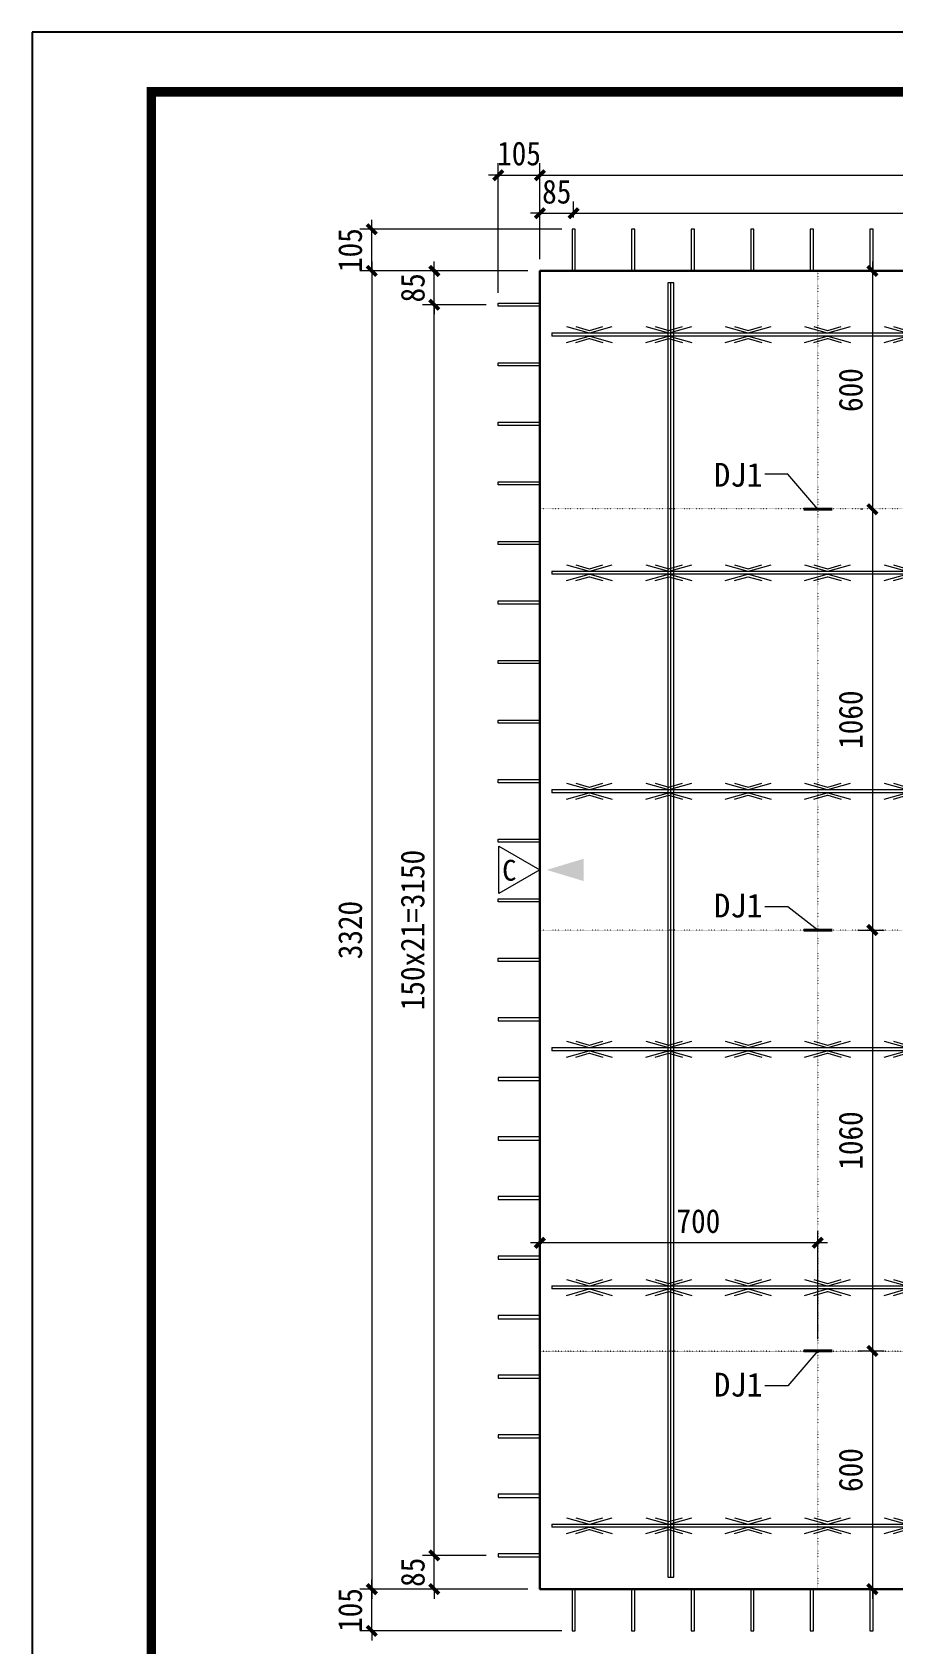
# Model space of a CAD drawing. Header units: millimetres. Extents: x 147 to 28941, y 5 to 9031.
# Drawn here: x 147 to 2314, y 4973 to 9031 of the extents above; entities that cross this region are included whole.
import ezdxf
from ezdxf.enums import TextEntityAlignment as Align

# ---------------------------------------------------------------- set-up
doc = ezdxf.new("R2010")
doc.units = ezdxf.units.MM
doc.linetypes.add('DOT', pattern=[0.25, 0, -0.25])
for name, color, linetype in [('ERECTIONMARK', 8, 'Continuous'), ('图框2', 1, 'Continuous'), ('图框线', 7, 'Continuous'), ('桁架', 4, 'Continuous'), ('钢筋', 7, 'Continuous')]:
    doc.layers.add(name, color=color, linetype=linetype)
for name, color, linetype, lineweight in [('YG-标注', 151, 'Continuous', 15), ('YZ-文字', 4, 'Continuous', 13), ('YZ-符号', 96, 'Continuous', 9), ('轮廓线', 2, 'Continuous', 13)]:
    doc.layers.add(name, color=color, linetype=linetype, lineweight=lineweight)
doc.styles.add('YZ-样式 2', font='simhei.ttf', dxfattribs={"width": 0.9})
doc.styles.add('图签-黑体', font='simhei.ttf')
doc.styles.add('黑体', font='simhei.ttf')
doc.dimstyles.new('m_sc-10', dxfattribs={"dimtxt": 65, "dimasz": 30, "dimexe": 20, "dimexo": 30, "dimgap": 20, "dimtad": 1, "dimdec": 0, "dimzin": 1, "dimdsep": 46, "dimtxsty": '黑体', "dimblk": 'ARCHTICK', "dimcen": 250, "dimdle": 10, "dimclrd": 256, "dimclre": 256, "dimclrt": 7, "dimazin": 0, "dimtfac": 1, "dimtdec": 0, "dimtix": 1, "dimtmove": 2, "dimatfit": 2, "dimldrblk": 'ARCHTICK', "dimfxl": 1, "dimlwd": -1, "dimlwe": -1, "dimarcsym": 0})
doc.dimstyles.new('YZ-30', dxfattribs={"dimscale": 30, "dimtxt": 2, "dimasz": 0.8, "dimexe": 1, "dimexo": 1, "dimgap": 0.8, "dimtad": 1, "dimdec": 0, "dimzin": 1, "dimdsep": 46, "dimtxsty": 'YZ-样式 2', "dimblk": 'ARCHTICK', "dimcen": 250, "dimdle": 0.8, "dimclrd": 151, "dimclre": 151, "dimclrt": 7, "dimazin": 0, "dimtfac": 1, "dimtdec": 0, "dimtix": 1, "dimtmove": 2, "dimatfit": 2, "dimldrblk": 'ARCHTICK', "dimfxl": 1, "dimlwd": 9, "dimlwe": 9, "dimarcsym": 0})

# ---------------------------------------------------------------- blocks, each defined once
blk = doc.blocks.new('_ArchTick')
at = {"color": 0, "linetype": 'ByBlock', "const_width": 0.4}
blk.add_lwpolyline([(-0.5, -0.5), (0.5, 0.5)], dxfattribs=at)
blk = doc.blocks.new('*D65')
at = {"layer": 'Defpoints', "color": 0, "ltscale": 30, "transparency": 16777216}
for p in [(1425.7, 8430.2), (1002.4, 5110.2), (1425.7, 5110.2)]:
    blk.add_point(p, dxfattribs=at)
at = {"layer": 'YG-标注', "color": 151, "lineweight": 9, "ltscale": 30, "transparency": 16777216}
for p, q in [((1002.4, 8454.2), (1002.4, 5086.2)), ((1395.7, 8430.2), (972.4, 8430.2)), ((1395.7, 5110.2), (972.4, 5110.2))]:
    blk.add_line(p, q, dxfattribs=at)
at = {"layer": 'YG-标注', "color": 151, "lineweight": 9, "ltscale": 30, "transparency": 16777216, "xscale": 24, "yscale": 24, "zscale": 24}
for p, rotation in [((1002.4, 8430.2), 90), ((1002.4, 5110.2), 270)]:
    blk.add_blockref('_ArchTick', p, dxfattribs=dict(at, rotation=rotation))
at = {"layer": 'YG-标注', "color": 7, "lineweight": 9, "ltscale": 30, "transparency": 16777216, "insert": (948.1, 6770.2), "char_height": 60, "attachment_point": 5, "rotation": 90, "style": 'YZ-样式 2'}
blk.add_mtext('3320', dxfattribs=at)
blk = doc.blocks.new('*D66')
at = {"layer": 'Defpoints', "color": 0, "ltscale": 30, "transparency": 16777216}
for p in [(1002.4, 8535.2), (1510.7, 8535.2), (1425.7, 8430.2)]:
    blk.add_point(p, dxfattribs=at)
at = {"layer": 'YG-标注', "color": 151, "lineweight": 9, "ltscale": 30, "transparency": 16777216}
for p, q in [((1480.7, 8535.2), (972.4, 8535.2)), ((1002.4, 8535.2), (1002.4, 8559.2)), ((1002.4, 8430.2), (1002.4, 8535.2)), ((1395.7, 8430.2), (972.4, 8430.2)), ((1002.4, 8430.2), (1002.4, 8406.2))]:
    blk.add_line(p, q, dxfattribs=at)
at = {"layer": 'YG-标注', "color": 151, "lineweight": 9, "ltscale": 30, "transparency": 16777216, "xscale": 24, "yscale": 24, "zscale": 24}
for p, rotation in [((1002.4, 8535.2), 270), ((1002.4, 8430.2), 90)]:
    blk.add_blockref('_ArchTick', p, dxfattribs=dict(at, rotation=rotation))
at = {"layer": 'YG-标注', "color": 7, "lineweight": 9, "ltscale": 30, "transparency": 16777216, "insert": (948.1, 8482.7), "char_height": 60, "attachment_point": 5, "rotation": 90, "style": 'YZ-样式 2'}
blk.add_mtext('105', dxfattribs=at)
blk = doc.blocks.new('*D67')
at = {"layer": 'Defpoints', "color": 0, "ltscale": 30, "transparency": 16777216}
for p in [(1002.4, 5110.2), (1425.7, 5110.2), (1510.7, 5005.2)]:
    blk.add_point(p, dxfattribs=at)
at = {"layer": 'YG-标注', "color": 151, "lineweight": 9, "ltscale": 30, "transparency": 16777216}
for p, q in [((1002.4, 5110.2), (1002.4, 5134.2)), ((1395.7, 5110.2), (972.4, 5110.2)), ((1002.4, 5005.2), (1002.4, 5110.2)), ((1480.7, 5005.2), (972.4, 5005.2)), ((1002.4, 5005.2), (1002.4, 4981.2))]:
    blk.add_line(p, q, dxfattribs=at)
at = {"layer": 'YG-标注', "color": 151, "lineweight": 9, "ltscale": 30, "transparency": 16777216, "xscale": 24, "yscale": 24, "zscale": 24}
for p, rotation in [((1002.4, 5110.2), 270), ((1002.4, 5005.2), 90)]:
    blk.add_blockref('_ArchTick', p, dxfattribs=dict(at, rotation=rotation))
at = {"layer": 'YG-标注', "color": 7, "lineweight": 9, "ltscale": 30, "transparency": 16777216, "insert": (948.1, 5057.7), "char_height": 60, "attachment_point": 5, "rotation": 90, "style": 'YZ-样式 2'}
blk.add_mtext('105', dxfattribs=at)
blk = doc.blocks.new('*D68')
at = {"layer": 'Defpoints', "color": 0, "ltscale": 30, "transparency": 16777216}
for p in [(1159.8, 8345.2), (1320.7, 8345.2), (1320.7, 5195.2)]:
    blk.add_point(p, dxfattribs=at)
at = {"layer": 'YG-标注', "color": 151, "lineweight": 9, "ltscale": 30, "transparency": 16777216}
for p, q in [((1159.8, 5171.2), (1159.8, 8369.2)), ((1290.7, 8345.2), (1129.8, 8345.2)), ((1290.7, 5195.2), (1129.8, 5195.2))]:
    blk.add_line(p, q, dxfattribs=at)
at = {"layer": 'YG-标注', "color": 151, "lineweight": 9, "ltscale": 30, "transparency": 16777216, "xscale": 24, "yscale": 24, "zscale": 24}
for p, rotation in [((1159.8, 8345.2), 90), ((1159.8, 5195.2), 270)]:
    blk.add_blockref('_ArchTick', p, dxfattribs=dict(at, rotation=rotation))
at = {"layer": 'YG-标注', "color": 7, "lineweight": 9, "ltscale": 30, "transparency": 16777216, "insert": (1105.4, 6770.2), "char_height": 60, "attachment_point": 5, "rotation": 90, "style": 'YZ-样式 2'}
blk.add_mtext('150x21=3150', dxfattribs=at)
blk = doc.blocks.new('*D69')
at = {"layer": 'Defpoints', "color": 0, "ltscale": 30, "transparency": 16777216}
for p in [(1159.8, 8430.2), (1425.7, 8430.2), (1320.7, 8345.2)]:
    blk.add_point(p, dxfattribs=at)
at = {"layer": 'YG-标注', "color": 151, "lineweight": 9, "ltscale": 30, "transparency": 16777216}
for p, q in [((1159.8, 8430.2), (1159.8, 8454.2)), ((1395.7, 8430.2), (1129.8, 8430.2)), ((1159.8, 8345.2), (1159.8, 8430.2)), ((1290.7, 8345.2), (1129.8, 8345.2)), ((1159.8, 8345.2), (1159.8, 8321.2))]:
    blk.add_line(p, q, dxfattribs=at)
at = {"layer": 'YG-标注', "color": 151, "lineweight": 9, "ltscale": 30, "transparency": 16777216, "xscale": 24, "yscale": 24, "zscale": 24}
for p, rotation in [((1159.8, 8430.2), 270), ((1159.8, 8345.2), 90)]:
    blk.add_blockref('_ArchTick', p, dxfattribs=dict(at, rotation=rotation))
at = {"layer": 'YG-标注', "color": 7, "lineweight": 9, "ltscale": 30, "transparency": 16777216, "insert": (1105.8, 8387.7), "char_height": 60, "attachment_point": 5, "rotation": 90, "style": 'YZ-样式 2'}
blk.add_mtext('85', dxfattribs=at)
blk = doc.blocks.new('*D70')
at = {"layer": 'Defpoints', "color": 0, "ltscale": 30, "transparency": 16777216}
for p in [(1159.8, 5195.2), (1320.7, 5195.2), (1425.7, 5110.2)]:
    blk.add_point(p, dxfattribs=at)
at = {"layer": 'YG-标注', "color": 151, "lineweight": 9, "ltscale": 30, "transparency": 16777216}
for p, q in [((1159.8, 5195.2), (1159.8, 5219.2)), ((1290.7, 5195.2), (1129.8, 5195.2)), ((1159.8, 5110.2), (1159.8, 5195.2)), ((1395.7, 5110.2), (1129.8, 5110.2)), ((1159.8, 5110.2), (1159.8, 5086.2))]:
    blk.add_line(p, q, dxfattribs=at)
at = {"layer": 'YG-标注', "color": 151, "lineweight": 9, "ltscale": 30, "transparency": 16777216, "xscale": 24, "yscale": 24, "zscale": 24}
for p, rotation in [((1159.8, 5195.2), 270), ((1159.8, 5110.2), 90)]:
    blk.add_blockref('_ArchTick', p, dxfattribs=dict(at, rotation=rotation))
at = {"layer": 'YG-标注', "color": 7, "lineweight": 9, "ltscale": 30, "transparency": 16777216, "insert": (1105.8, 5152.7), "char_height": 60, "attachment_point": 5, "rotation": 90, "style": 'YZ-样式 2'}
blk.add_mtext('85', dxfattribs=at)
blk = doc.blocks.new('*D71')
at = {"layer": 'Defpoints', "color": 0, "ltscale": 30, "transparency": 16777216}
for p in [(1425.7, 8671.4), (1425.7, 8430.2), (1320.7, 8345.2)]:
    blk.add_point(p, dxfattribs=at)
at = {"layer": 'YG-标注', "color": 151, "lineweight": 9, "ltscale": 30, "transparency": 16777216}
for p, q in [((1320.7, 8375.2), (1320.7, 8701.4)), ((1425.7, 8460.2), (1425.7, 8701.4)), ((1320.7, 8671.4), (1296.7, 8671.4)), ((1320.7, 8671.4), (1425.7, 8671.4)), ((1425.7, 8671.4), (1449.7, 8671.4))]:
    blk.add_line(p, q, dxfattribs=at)
at = {"layer": 'YG-标注', "color": 151, "lineweight": 9, "ltscale": 30, "transparency": 16777216, "xscale": 24, "yscale": 24, "zscale": 24}
blk.add_blockref('_ArchTick', (1320.7, 8671.4), dxfattribs=at)
at = {"layer": 'YG-标注', "color": 151, "lineweight": 9, "ltscale": 30, "transparency": 16777216, "xscale": 24, "yscale": 24, "zscale": 24, "rotation": 180}
blk.add_blockref('_ArchTick', (1425.7, 8671.4), dxfattribs=at)
at = {"layer": 'YG-标注', "color": 7, "ltscale": 30, "transparency": 16777216, "insert": (1373.2, 8725.7), "char_height": 60, "attachment_point": 5, "style": 'YZ-样式 2'}
blk.add_mtext('105', dxfattribs=at)
blk = doc.blocks.new('*D72')
at = {"layer": 'Defpoints', "color": 0, "ltscale": 30, "transparency": 16777216}
for p in [(1510.7, 8575.5), (1510.7, 8535.2), (1425.7, 8430.2)]:
    blk.add_point(p, dxfattribs=at)
at = {"layer": 'YG-标注', "color": 151, "lineweight": 9, "ltscale": 30, "transparency": 16777216}
for p, q in [((1425.7, 8460.2), (1425.7, 8605.5)), ((1510.7, 8565.2), (1510.7, 8605.5)), ((1425.7, 8575.5), (1401.7, 8575.5)), ((1425.7, 8575.5), (1510.7, 8575.5)), ((1510.7, 8575.5), (1534.7, 8575.5))]:
    blk.add_line(p, q, dxfattribs=at)
at = {"layer": 'YG-标注', "color": 151, "lineweight": 9, "ltscale": 30, "transparency": 16777216, "xscale": 24, "yscale": 24, "zscale": 24}
blk.add_blockref('_ArchTick', (1425.7, 8575.5), dxfattribs=at)
at = {"layer": 'YG-标注', "color": 151, "lineweight": 9, "ltscale": 30, "transparency": 16777216, "xscale": 24, "yscale": 24, "zscale": 24, "rotation": 180}
blk.add_blockref('_ArchTick', (1510.7, 8575.5), dxfattribs=at)
at = {"layer": 'YG-标注', "color": 7, "ltscale": 30, "transparency": 16777216, "insert": (1468.2, 8629.5), "char_height": 60, "attachment_point": 5, "style": 'YZ-样式 2'}
blk.add_mtext('85', dxfattribs=at)
blk = doc.blocks.new('*D73')
at = {"layer": 'Defpoints', "color": 0, "ltscale": 30, "transparency": 16777216}
for p in [(5045.7, 8671.4), (1425.7, 8430.2), (5045.7, 8430.2)]:
    blk.add_point(p, dxfattribs=at)
at = {"layer": 'YG-标注', "color": 151, "lineweight": 9, "ltscale": 30, "transparency": 16777216}
for p, q in [((1425.7, 8460.2), (1425.7, 8701.4)), ((5045.7, 8460.2), (5045.7, 8701.4)), ((1401.7, 8671.4), (5069.7, 8671.4))]:
    blk.add_line(p, q, dxfattribs=at)
at = {"layer": 'YG-标注', "color": 151, "lineweight": 9, "ltscale": 30, "transparency": 16777216, "xscale": 24, "yscale": 24, "zscale": 24, "rotation": 180}
blk.add_blockref('_ArchTick', (1425.7, 8671.4), dxfattribs=at)
at = {"layer": 'YG-标注', "color": 151, "lineweight": 9, "ltscale": 30, "transparency": 16777216, "xscale": 24, "yscale": 24, "zscale": 24}
blk.add_blockref('_ArchTick', (5045.7, 8671.4), dxfattribs=at)
at = {"layer": 'YG-标注', "color": 7, "lineweight": 9, "ltscale": 30, "transparency": 16777216, "insert": (3235.7, 8725.7), "char_height": 60, "attachment_point": 5, "style": 'YZ-样式 2'}
blk.add_mtext('3620', dxfattribs=at)
blk = doc.blocks.new('*D76')
at = {"layer": 'Defpoints', "color": 0, "ltscale": 30, "transparency": 16777216}
for p in [(4960.7, 8575.5), (1510.7, 8535.2), (4960.7, 8535.2)]:
    blk.add_point(p, dxfattribs=at)
at = {"layer": 'YG-标注', "color": 151, "lineweight": 9, "ltscale": 30, "transparency": 16777216}
for p, q in [((1510.7, 8565.2), (1510.7, 8605.5)), ((4960.7, 8565.2), (4960.7, 8605.5)), ((1486.7, 8575.5), (4984.7, 8575.5))]:
    blk.add_line(p, q, dxfattribs=at)
at = {"layer": 'YG-标注', "color": 151, "lineweight": 9, "ltscale": 30, "transparency": 16777216, "xscale": 24, "yscale": 24, "zscale": 24, "rotation": 180}
blk.add_blockref('_ArchTick', (1510.7, 8575.5), dxfattribs=at)
at = {"layer": 'YG-标注', "color": 151, "lineweight": 9, "ltscale": 30, "transparency": 16777216, "xscale": 24, "yscale": 24, "zscale": 24}
blk.add_blockref('_ArchTick', (4960.7, 8575.5), dxfattribs=at)
at = {"layer": 'YG-标注', "color": 7, "ltscale": 30, "transparency": 16777216, "insert": (3235.7, 8629.9), "char_height": 60, "attachment_point": 5, "style": 'YZ-样式 2'}
blk.add_mtext('150x23=3450', dxfattribs=at)
blk = doc.blocks.new('*D77')
at = {"layer": 'Defpoints', "color": 0, "ltscale": 30, "transparency": 16777216}
for p in [(1425.7, 5982.6), (1425.7, 5826.4), (2125.7, 5710.2)]:
    blk.add_point(p, dxfattribs=at)
at = {"layer": 'YG-标注', "color": 151, "lineweight": 9, "ltscale": 30, "transparency": 16777216}
for p, q in [((1425.7, 5856.4), (1425.7, 6012.6)), ((2125.7, 5740.2), (2125.7, 6012.6)), ((2149.7, 5982.6), (1401.7, 5982.6))]:
    blk.add_line(p, q, dxfattribs=at)
at = {"layer": 'YG-标注', "color": 151, "lineweight": 9, "ltscale": 30, "transparency": 16777216, "xscale": 24, "yscale": 24, "zscale": 24, "rotation": 180}
blk.add_blockref('_ArchTick', (1425.7, 5982.6), dxfattribs=at)
at = {"layer": 'YG-标注', "color": 151, "lineweight": 9, "ltscale": 30, "transparency": 16777216, "xscale": 24, "yscale": 24, "zscale": 24}
blk.add_blockref('_ArchTick', (2125.7, 5982.6), dxfattribs=at)
at = {"layer": 'YG-标注', "color": 7, "lineweight": 9, "ltscale": 30, "transparency": 16777216, "insert": (1824.9, 6036.9), "char_height": 60, "attachment_point": 5, "style": 'YZ-样式 2'}
blk.add_mtext('700', dxfattribs=at)
blk = doc.blocks.new('A$C534605DC')
at = {"layer": '桁架', "color": 4, "lineweight": 9}
for p, q in [((-3560, 4), (-3560, -4)), ((0, -4), (0, 4))]:
    blk.add_line(p, q, dxfattribs=at)
for points in [[(-3560, 4), (0, 4)], [(-3523.2, 20), (-3466.3, 4), (-3464.5, 4), (-3407.6, 20)], [(-3499.7, 20), (-3465.5, 10), (-3465.2, 10), (-3431.1, 20)], [(-3323.2, 20), (-3266.3, 4), (-3264.5, 4), (-3207.6, 20)], [(-3299.7, 20), (-3265.5, 10), (-3265.2, 10), (-3231.1, 20)], [(-3123.2, 20), (-3066.3, 4), (-3064.5, 4), (-3007.6, 20)], [(-3099.7, 20), (-3065.5, 10), (-3065.2, 10), (-3031.1, 20)], [(-2923.2, 20), (-2866.3, 4), (-2864.5, 4), (-2807.6, 20)], [(-2899.7, 20), (-2865.5, 10), (-2865.2, 10), (-2831.1, 20)], [(-2723.2, 20), (-2666.3, 4), (-2664.5, 4), (-2607.6, 20)], [(-2699.7, 20), (-2665.5, 10), (-2665.2, 10), (-2631.1, 20)], [(-2523.2, 20), (-2466.3, 4), (-2464.5, 4), (-2407.6, 20)], [(-2499.7, 20), (-2465.5, 10), (-2465.2, 10), (-2431.1, 20)], [(-2323.2, 20), (-2266.3, 4), (-2264.5, 4), (-2207.6, 20)], [(-2299.7, 20), (-2265.5, 10), (-2265.2, 10), (-2231.1, 20)], [(-2123.2, 20), (-2066.3, 4), (-2064.5, 4), (-2007.6, 20)], [(-2099.7, 20), (-2065.5, 10), (-2065.2, 10), (-2031.1, 20)], [(-1923.2, 20), (-1866.3, 4), (-1864.5, 4), (-1807.6, 20)], [(-1899.7, 20), (-1865.5, 10), (-1865.2, 10), (-1831.1, 20)], [(-1723.2, 20), (-1666.3, 4), (-1664.5, 4), (-1607.6, 20)], [(-1699.7, 20), (-1665.5, 10), (-1665.2, 10), (-1631.1, 20)], [(-1523.2, 20), (-1466.3, 4), (-1464.5, 4), (-1407.6, 20)], [(-1499.7, 20), (-1465.5, 10), (-1465.2, 10), (-1431.1, 20)], [(-1323.2, 20), (-1266.3, 4), (-1264.5, 4), (-1207.6, 20)], [(-1299.7, 20), (-1265.5, 10), (-1265.2, 10), (-1231.1, 20)], [(-1123.2, 20), (-1066.3, 4), (-1064.5, 4), (-1007.6, 20)], [(-1099.7, 20), (-1065.5, 10), (-1065.2, 10), (-1031.1, 20)], [(-922.9, 20), (-866, 4), (-864.1, 4), (-807.3, 20)], [(-899.4, 20), (-865.2, 10), (-864.9, 10), (-830.8, 20)], [(-722.9, 20), (-666, 4), (-664.1, 4), (-607.3, 20)], [(-699.4, 20), (-665.2, 10), (-664.9, 10), (-630.8, 20)], [(-522.9, 20), (-466, 4), (-464.1, 4), (-407.3, 20)], [(-499.4, 20), (-465.2, 10), (-464.9, 10), (-430.8, 20)], [(-322.9, 20), (-266, 4), (-264.1, 4), (-207.3, 20)], [(-299.4, 20), (-265.2, 10), (-264.9, 10), (-230.8, 20)], [(-122.4, 20), (-65.5, 4), (-63.7, 4), (-6.8, 20)], [(-98.9, 20), (-64.8, 10), (-64.4, 10), (-30.3, 20)], [(0, -4), (-3560, -4)], [(-3523.2, -20), (-3466.3, -4), (-3464.5, -4), (-3407.6, -20)], [(-3499.7, -20), (-3465.5, -10), (-3465.2, -10), (-3431.1, -20)], [(-3323.2, -20), (-3266.3, -4), (-3264.5, -4), (-3207.6, -20)], [(-3299.7, -20), (-3265.5, -10), (-3265.2, -10), (-3231.1, -20)], [(-3123.2, -20), (-3066.3, -4), (-3064.5, -4), (-3007.6, -20)], [(-3099.7, -20), (-3065.5, -10), (-3065.2, -10), (-3031.1, -20)], [(-2923.2, -20), (-2866.3, -4), (-2864.5, -4), (-2807.6, -20)], [(-2899.7, -20), (-2865.5, -10), (-2865.2, -10), (-2831.1, -20)], [(-2723.2, -20), (-2666.3, -4), (-2664.5, -4), (-2607.6, -20)], [(-2699.7, -20), (-2665.5, -10), (-2665.2, -10), (-2631.1, -20)], [(-2523.2, -20), (-2466.3, -4), (-2464.5, -4), (-2407.6, -20)], [(-2499.7, -20), (-2465.5, -10), (-2465.2, -10), (-2431.1, -20)], [(-2323.2, -20), (-2266.3, -4), (-2264.5, -4), (-2207.6, -20)], [(-2299.7, -20), (-2265.5, -10), (-2265.2, -10), (-2231.1, -20)], [(-2123.2, -20), (-2066.3, -4), (-2064.5, -4), (-2007.6, -20)], [(-2099.7, -20), (-2065.5, -10), (-2065.2, -10), (-2031.1, -20)], [(-1923.2, -20), (-1866.3, -4), (-1864.5, -4), (-1807.6, -20)], [(-1899.7, -20), (-1865.5, -10), (-1865.2, -10), (-1831.1, -20)], [(-1723.2, -20), (-1666.3, -4), (-1664.5, -4), (-1607.6, -20)], [(-1699.7, -20), (-1665.5, -10), (-1665.2, -10), (-1631.1, -20)], [(-1523.2, -20), (-1466.3, -4), (-1464.5, -4), (-1407.6, -20)], [(-1499.7, -20), (-1465.5, -10), (-1465.2, -10), (-1431.1, -20)], [(-1323.2, -20), (-1266.3, -4), (-1264.5, -4), (-1207.6, -20)], [(-1299.7, -20), (-1265.5, -10), (-1265.2, -10), (-1231.1, -20)], [(-1123.2, -20), (-1066.3, -4), (-1064.5, -4), (-1007.6, -20)], [(-1099.7, -20), (-1065.5, -10), (-1065.2, -10), (-1031.1, -20)], [(-922.9, -20), (-866, -4), (-864.1, -4), (-807.3, -20)], [(-899.4, -20), (-865.2, -10), (-864.9, -10), (-830.8, -20)], [(-722.9, -20), (-666, -4), (-664.1, -4), (-607.3, -20)], [(-699.4, -20), (-665.2, -10), (-664.9, -10), (-630.8, -20)], [(-522.9, -20), (-466, -4), (-464.1, -4), (-407.3, -20)], [(-499.4, -20), (-465.2, -10), (-464.9, -10), (-430.8, -20)], [(-322.9, -20), (-266, -4), (-264.1, -4), (-207.3, -20)], [(-299.4, -20), (-265.2, -10), (-264.9, -10), (-230.8, -20)], [(-122.4, -20), (-65.5, -4), (-63.7, -4), (-6.8, -20)], [(-98.9, -20), (-64.8, -10), (-64.4, -10), (-30.3, -20)]]:
    blk.add_lwpolyline(points, dxfattribs=at)
blk = doc.blocks.new('A$C58884BC7')
at = {"layer": '钢筋', "color": 4, "lineweight": 13}
for points in [[(-7.2, 0), (7.3, 0), (7.3, 3200), (7.3, 3260), (-7.2, 3260)], [(-7.2, 3260), (-7.2, 3260), (-7.2, 0)], [(-0.8, 3260), (-0.8, 3200), (-0.8, 0)]]:
    blk.add_lwpolyline(points, dxfattribs=at)
blk = doc.blocks.new('*D20')
at = {"layer": 'Defpoints', "color": 0, "ltscale": 30, "transparency": 16777216}
for p in [(2362.6, 8430.2), (2263, 7830.2), (2268.7, 7830.2)]:
    blk.add_point(p, dxfattribs=at)
at = {"layer": 'YG-标注', "color": 151, "lineweight": 9, "ltscale": 30, "transparency": 16777216}
for p, q in [((2263, 8454.2), (2263, 7806.2)), ((2332.6, 8430.2), (2233, 8430.2)), ((2238.7, 7830.2), (2233, 7830.2))]:
    blk.add_line(p, q, dxfattribs=at)
at = {"layer": 'YG-标注', "color": 151, "lineweight": 9, "ltscale": 30, "transparency": 16777216, "xscale": 24, "yscale": 24, "zscale": 24}
for p, rotation in [((2263, 8430.2), 90), ((2263, 7830.2), 270)]:
    blk.add_blockref('_ArchTick', p, dxfattribs=dict(at, rotation=rotation))
at = {"layer": 'YG-标注', "color": 7, "ltscale": 30, "transparency": 16777216, "insert": (2208.7, 8130.2), "char_height": 60, "attachment_point": 5, "rotation": 90, "style": 'YZ-样式 2'}
blk.add_mtext('600', dxfattribs=at)
blk = doc.blocks.new('*D21')
at = {"layer": 'Defpoints', "color": 0, "ltscale": 30, "transparency": 16777216}
for p in [(2268.7, 7830.2), (2197.2, 6770.2), (2263, 6770.2)]:
    blk.add_point(p, dxfattribs=at)
at = {"layer": 'YG-标注', "color": 151, "lineweight": 9, "ltscale": 30, "transparency": 16777216}
for p, q in [((2263, 7854.2), (2263, 6746.2)), ((2238.7, 7830.2), (2233, 7830.2)), ((2227.2, 6770.2), (2293, 6770.2))]:
    blk.add_line(p, q, dxfattribs=at)
at = {"layer": 'YG-标注', "color": 151, "lineweight": 9, "ltscale": 30, "transparency": 16777216, "xscale": 24, "yscale": 24, "zscale": 24}
for p, rotation in [((2263, 7830.2), 90), ((2263, 6770.2), 270)]:
    blk.add_blockref('_ArchTick', p, dxfattribs=dict(at, rotation=rotation))
at = {"layer": 'YG-标注', "color": 7, "ltscale": 30, "transparency": 16777216, "insert": (2208.7, 7300.2), "char_height": 60, "attachment_point": 5, "rotation": 90, "style": 'YZ-样式 2'}
blk.add_mtext('1060', dxfattribs=at)
blk = doc.blocks.new('*D22')
at = {"layer": 'Defpoints', "color": 0, "ltscale": 30, "transparency": 16777216}
for p in [(2197.2, 6770.2), (2197.2, 5710.2), (2263, 5710.2)]:
    blk.add_point(p, dxfattribs=at)
at = {"layer": 'YG-标注', "color": 151, "lineweight": 9, "ltscale": 30, "transparency": 16777216}
for p, q in [((2263, 6794.2), (2263, 5686.2)), ((2227.2, 6770.2), (2293, 6770.2)), ((2227.2, 5710.2), (2293, 5710.2))]:
    blk.add_line(p, q, dxfattribs=at)
at = {"layer": 'YG-标注', "color": 151, "lineweight": 9, "ltscale": 30, "transparency": 16777216, "xscale": 24, "yscale": 24, "zscale": 24}
for p, rotation in [((2263, 6770.2), 90), ((2263, 5710.2), 270)]:
    blk.add_blockref('_ArchTick', p, dxfattribs=dict(at, rotation=rotation))
at = {"layer": 'YG-标注', "color": 7, "ltscale": 30, "transparency": 16777216, "insert": (2208.7, 6240.2), "char_height": 60, "attachment_point": 5, "rotation": 90, "style": 'YZ-样式 2'}
blk.add_mtext('1060', dxfattribs=at)
blk = doc.blocks.new('*D23')
at = {"layer": 'Defpoints', "color": 0, "ltscale": 30, "transparency": 16777216}
for p in [(2197.2, 5710.2), (2162.7, 5110.2), (2263, 5110.2)]:
    blk.add_point(p, dxfattribs=at)
at = {"layer": 'YG-标注', "color": 151, "lineweight": 9, "ltscale": 30, "transparency": 16777216}
for p, q in [((2263, 5734.2), (2263, 5086.2)), ((2227.2, 5710.2), (2293, 5710.2)), ((2192.7, 5110.2), (2293, 5110.2))]:
    blk.add_line(p, q, dxfattribs=at)
at = {"layer": 'YG-标注', "color": 151, "lineweight": 9, "ltscale": 30, "transparency": 16777216, "xscale": 24, "yscale": 24, "zscale": 24}
for p, rotation in [((2263, 5710.2), 90), ((2263, 5110.2), 270)]:
    blk.add_blockref('_ArchTick', p, dxfattribs=dict(at, rotation=rotation))
at = {"layer": 'YG-标注', "color": 7, "ltscale": 30, "transparency": 16777216, "insert": (2208.7, 5410.2), "char_height": 60, "attachment_point": 5, "rotation": 90, "style": 'YZ-样式 2'}
blk.add_mtext('600', dxfattribs=at)

msp = doc.modelspace()

# ---------------------------------------------------------------- hatches: boundary and pattern name
at = {"layer": 'YZ-符号', "lineweight": 15}
msp.add_hatch(color=1, dxfattribs=at).paths.add_polyline_path([(1442.7, 6921.7), (1535.8, 6893.6), (1535.8, 6949.7)])

# ---------------------------------------------------------------- linework, layer by layer
at = {"layer": 'ERECTIONMARK', "color": 3, "lineweight": 40}
for p, q in [((2090, 7830.2), (2161.5, 7830.2)), ((2090, 7830.2), (2161.5, 7830.2)), ((2090, 6770.2), (2161.5, 6770.2)), ((2090, 6770.2), (2161.5, 6770.2)), ((2090, 5710.2), (2161.5, 5710.2)), ((2090, 5710.2), (2161.5, 5710.2))]:
    msp.add_line(p, q, dxfattribs=at)
at = {"layer": 'YZ-符号', "color": 253, "linetype": 'DOT', "lineweight": 13, "ltscale": 5}
for p, q in [((2125.7, 8430.2), (2125.7, 5110.2)), ((5045.7, 7830.7), (1425.7, 7830.7)), ((5045.7, 6769.8), (1425.7, 6769.8)), ((1425.7, 5709.8), (5045.7, 5709.8)), ((5045.7, 5709.8), (1425.7, 5709.8))]:
    msp.add_line(p, q, dxfattribs=at)
at = {"layer": 'YZ-符号', "color": 1, "lineweight": 15}
msp.add_lwpolyline([(1425.7, 6921.7), (1322.3, 6862), (1322.3, 6981.4)], close=True, dxfattribs=at)
at = {"layer": '图框2', "color": 1}
msp.add_lwpolyline([(147.2, 9031.4), (147.2, 121.4), (12747.2, 121.4), (12747.2, 9031.4)], close=True, dxfattribs=at)
at = {"layer": '图框线', "const_width": 24}
msp.add_lwpolyline([(447.2, 8881.4), (12597.2, 8881.4), (12597.2, 271.4), (447.2, 271.4)], close=True, dxfattribs=at)
at = {"layer": '轮廓线', "color": 2, "lineweight": 30}
msp.add_lwpolyline([(5045.7, 8430.2), (5045.7, 5110.2), (1425.7, 5110.2), (1425.7, 8430.2)], close=True, dxfattribs=at)
at = {"layer": '钢筋', "color": 5, "lineweight": 13}
for points in [[(1514.7, 8430.2), (1514.7, 8535.2), (1506.7, 8535.2), (1506.7, 8430.2)], [(1664.7, 8430.2), (1664.7, 8535.2), (1656.7, 8535.2), (1656.7, 8430.2)], [(1814.7, 8430.2), (1814.7, 8535.2), (1806.7, 8535.2), (1806.7, 8430.2)], [(1964.7, 8430.2), (1964.7, 8535.2), (1956.7, 8535.2), (1956.7, 8430.2)], [(2114.7, 8430.2), (2114.7, 8535.2), (2106.7, 8535.2), (2106.7, 8430.2)], [(2264.7, 8430.2), (2264.7, 8535.2), (2256.7, 8535.2), (2256.7, 8430.2)], [(1506.7, 5110.2), (1506.7, 5005.2), (1514.7, 5005.2), (1514.7, 5110.2)], [(1656.7, 5110.2), (1656.7, 5005.2), (1664.7, 5005.2), (1664.7, 5110.2)], [(1806.7, 5110.2), (1806.7, 5005.2), (1814.7, 5005.2), (1814.7, 5110.2)], [(1956.7, 5110.2), (1956.7, 5005.2), (1964.7, 5005.2), (1964.7, 5110.2)], [(2106.7, 5110.2), (2106.7, 5005.2), (2114.7, 5005.2), (2114.7, 5110.2)], [(2256.7, 5110.2), (2256.7, 5005.2), (2264.7, 5005.2), (2264.7, 5110.2)]]:
    msp.add_lwpolyline(points, dxfattribs=at)
at = {"layer": '钢筋', "color": 1, "lineweight": 13}
for points in [[(1425.7, 8341.2), (1320.7, 8341.2), (1320.7, 8349.2), (1425.7, 8349.2)], [(1425.7, 8191.2), (1320.7, 8191.2), (1320.7, 8199.2), (1425.7, 8199.2)], [(1425.7, 8041.2), (1320.7, 8041.2), (1320.7, 8049.2), (1425.7, 8049.2)], [(1425.7, 7891.2), (1320.7, 7891.2), (1320.7, 7899.2), (1425.7, 7899.2)], [(1425.7, 7741.2), (1320.7, 7741.2), (1320.7, 7749.2), (1425.7, 7749.2)], [(1425.7, 7591.2), (1320.7, 7591.2), (1320.7, 7599.2), (1425.7, 7599.2)], [(1425.7, 7441.2), (1320.7, 7441.2), (1320.7, 7449.2), (1425.7, 7449.2)], [(1425.7, 7291.2), (1320.7, 7291.2), (1320.7, 7299.2), (1425.7, 7299.2)], [(1425.7, 7141.2), (1320.7, 7141.2), (1320.7, 7149.2), (1425.7, 7149.2)], [(1425.7, 6991.2), (1320.7, 6991.2), (1320.7, 6999.2), (1425.7, 6999.2)], [(1425.7, 6841.2), (1320.7, 6841.2), (1320.7, 6849.2), (1425.7, 6849.2)], [(1425.7, 6691.2), (1320.7, 6691.2), (1320.7, 6699.2), (1425.7, 6699.2)], [(1425.7, 6549.2), (1320.7, 6549.2), (1320.7, 6541.2), (1425.7, 6541.2)], [(1425.7, 6399.2), (1320.7, 6399.2), (1320.7, 6391.2), (1425.7, 6391.2)], [(1425.7, 6249.2), (1320.7, 6249.2), (1320.7, 6241.2), (1425.7, 6241.2)], [(1425.7, 6099.2), (1320.7, 6099.2), (1320.7, 6091.2), (1425.7, 6091.2)], [(1425.7, 5949.2), (1320.7, 5949.2), (1320.7, 5941.2), (1425.7, 5941.2)], [(1425.7, 5799.2), (1320.7, 5799.2), (1320.7, 5791.2), (1425.7, 5791.2)], [(1425.7, 5649.2), (1320.7, 5649.2), (1320.7, 5641.2), (1425.7, 5641.2)], [(1425.7, 5499.2), (1320.7, 5499.2), (1320.7, 5491.2), (1425.7, 5491.2)], [(1425.7, 5349.2), (1320.7, 5349.2), (1320.7, 5341.2), (1425.7, 5341.2)], [(1425.7, 5199.2), (1320.7, 5199.2), (1320.7, 5191.2), (1425.7, 5191.2)]]:
    msp.add_lwpolyline(points, dxfattribs=at)

# ---------------------------------------------------------------- block references
at = {"layer": 'YG-标注', "color": 0, "ltscale": 30}
msp.add_blockref('A$C58884BC7', (1755.5, 5140.2), dxfattribs=at)
at = {"layer": '钢筋', "color": 0, "ltscale": 30}
for p in [(5015.7, 8270.2), (5015.7, 7670.2), (5015.7, 7120.2), (5015.7, 6470.2), (5015.7, 5870.2), (5015.7, 5270.2)]:
    msp.add_blockref('A$C534605DC', p, dxfattribs=at)

# ---------------------------------------------------------------- texts
at = {"layer": 'YZ-文字', "style": '黑体'}
for p in [(1864.4, 7916.9), (1864.4, 6831.9), (1864.4, 5625.2), (1864.4, 5625.2)]:
    msp.add_text('DJ1', height=60, dxfattribs=at).set_placement(p, align=Align.MIDDLE_LEFT)
at = {"layer": 'YZ-符号', "color": 1, "lineweight": 15, "style": '图签-黑体'}
msp.add_text('C', height=52.5, dxfattribs=at).set_placement((1330.9, 6894.6))

# ---------------------------------------------------------------- dimensions: what is measured, and where the dimension line sits
at = {"layer": 'YG-标注', "color": 0, "ltscale": 30}
for base, p1, p2, picture, middle in [((1425.7, 8671.4), (1320.7, 8345.2), (1425.7, 8430.2), '*D71', (1373.2, 8725.7)), ((1510.7, 8575.5), (1425.7, 8430.2), (1510.7, 8535.2), '*D72', (1468.2, 8629.5))]:
    dim = msp.add_linear_dim(base=base, p1=p1, p2=p2, dimstyle='YZ-30', dxfattribs=at)
    dim.commit()
    dim.dimension.update_dxf_attribs({"geometry": picture, "text_midpoint": middle})
at = {"layer": 'YG-标注', "color": 0, "lineweight": 9, "ltscale": 30}
dim = msp.add_linear_dim(base=(5045.7, 8671.4), p1=(1425.7, 8430.2), p2=(5045.7, 8430.2), dimstyle='YZ-30', dxfattribs=at)
dim.commit()
dim.dimension.update_dxf_attribs({"geometry": '*D73', "text_midpoint": (3235.7, 8725.7)})
at = {"layer": 'YG-标注', "color": 0, "ltscale": 30}
dim = msp.add_linear_dim(base=(4960.7, 8575.5), p1=(1510.7, 8535.2), p2=(4960.7, 8535.2), text='150x23=<>', dimstyle='YZ-30', dxfattribs=at)
dim.commit()
dim.dimension.update_dxf_attribs({"geometry": '*D76', "text_midpoint": (3235.7, 8629.9)})
at = {"layer": 'YG-标注', "color": 0, "lineweight": 9, "ltscale": 30}
for base, p1, p2, angle, picture, middle in [((1002.4, 8535.2), (1425.7, 8430.2), (1510.7, 8535.2), 90, '*D66', (948.1, 8482.7)), ((1002.4, 5110.2), (1425.7, 8430.2), (1425.7, 5110.2), 270, '*D65', (948.1, 6770.2)), ((1159.8, 8430.2), (1320.7, 8345.2), (1425.7, 8430.2), 90, '*D69', (1105.8, 8387.7)), ((1159.8, 5195.2), (1425.7, 5110.2), (1320.7, 5195.2), 90, '*D70', (1105.8, 5152.7)), ((1002.4, 5110.2), (1510.7, 5005.2), (1425.7, 5110.2), 90, '*D67', (948.1, 5057.7))]:
    dim = msp.add_linear_dim(base=base, p1=p1, p2=p2, angle=angle, dimstyle='YZ-30', dxfattribs=at)
    dim.commit()
    dim.dimension.update_dxf_attribs({"geometry": picture, "text_midpoint": middle})
at = {"layer": 'YG-标注', "color": 0, "ltscale": 30}
for base, p1, p2, picture, middle in [((2263, 7830.2), (2362.6, 8430.2), (2268.7, 7830.2), '*D20', (2208.7, 8130.2)), ((2263, 6770.2), (2268.7, 7830.2), (2197.2, 6770.2), '*D21', (2208.7, 7300.2)), ((2263, 5710.2), (2197.2, 6770.2), (2197.2, 5710.2), '*D22', (2208.7, 6240.2)), ((2263, 5110.2), (2197.2, 5710.2), (2162.7, 5110.2), '*D23', (2208.7, 5410.2))]:
    dim = msp.add_linear_dim(base=base, p1=p1, p2=p2, angle=90, dimstyle='YZ-30', dxfattribs=at)
    dim.commit()
    dim.dimension.update_dxf_attribs({"geometry": picture, "text_midpoint": middle})
at = {"layer": 'YG-标注', "color": 0, "lineweight": 9, "ltscale": 30}
dim = msp.add_linear_dim(base=(1159.8, 8345.2), p1=(1320.7, 5195.2), p2=(1320.7, 8345.2), angle=90, text='150x21=<>', dimstyle='YZ-30', dxfattribs=at)
dim.commit()
dim.dimension.update_dxf_attribs({"geometry": '*D68', "text_midpoint": (1105.4, 6770.2)})
dim = msp.add_linear_dim(base=(1425.7, 5982.6), p1=(2125.7, 5710.2), p2=(1425.7, 5826.4), dimstyle='YZ-30', dxfattribs=at)
dim.commit()
dim.dimension.update_dxf_attribs({"geometry": '*D77', "text_midpoint": (1824.9, 6036.9), "dimtype": 160})

# ---------------------------------------------------------------- leaders
at = {"layer": 'YZ-符号', "lineweight": 13}
for points in [[(2125.7, 7830.2), (2050, 7918.6), (1992.5, 7918.6)], [(2125.7, 7830.2), (2050, 7918.6), (1992.5, 7918.6)], [(2125.7, 6770.2), (2050, 6828.5), (1992.5, 6828.5)], [(2125.7, 5710.2), (2050, 5621.9), (1992.5, 5621.9)]]:
    msp.add_leader(points, dimstyle='m_sc-10', override={"dimasz": 5, "dimldrblk": 'Dot'}, dxfattribs=at)

doc.saveas('drawing.dxf')
